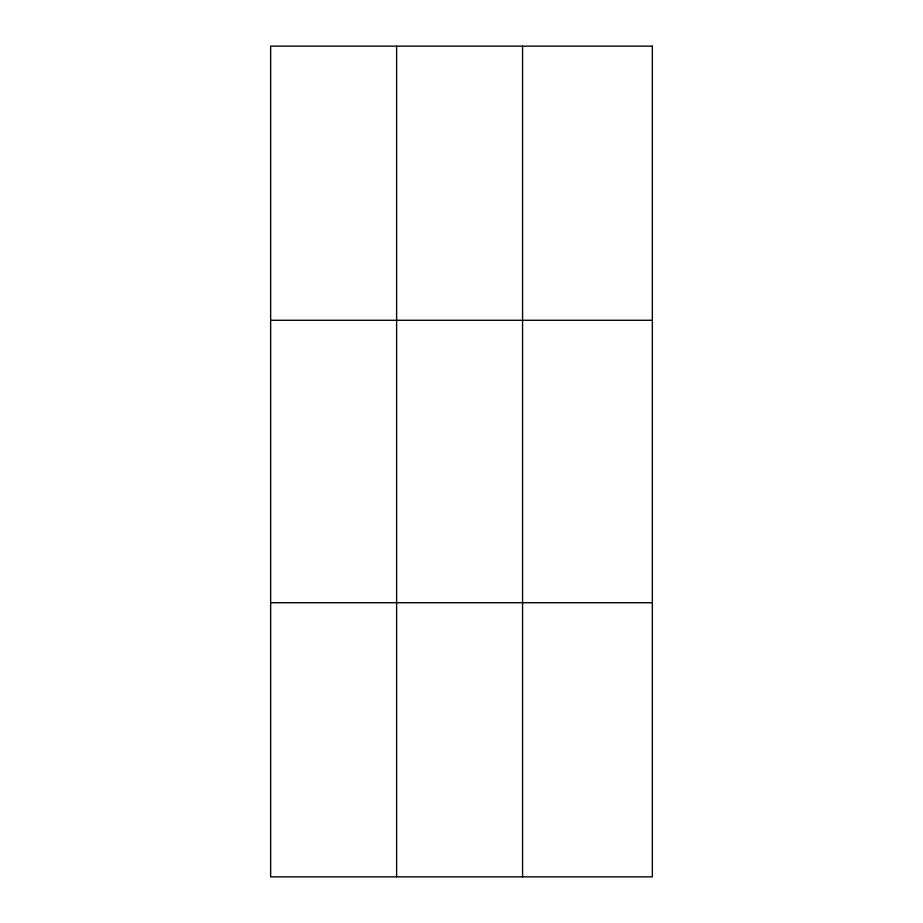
<?xml version="1.0" encoding="UTF-8"?>
<svg xmlns="http://www.w3.org/2000/svg" width="923" height="923" viewBox="0 0 923 923"><rect width="100%" height="100%" fill="white"/><g stroke="black" fill="none" stroke-linecap="round" stroke-linejoin="round"><path stroke-width="1.38" d="M396.613 46.15L396.613 876.85M522.568 46.15L522.568 876.85M270.647 320.281L652.353 320.281M270.647 602.719L652.353 602.719M652.353 46.15L652.353 876.85L270.647 876.85L270.647 46.15L652.353 46.15"/></g></svg>
